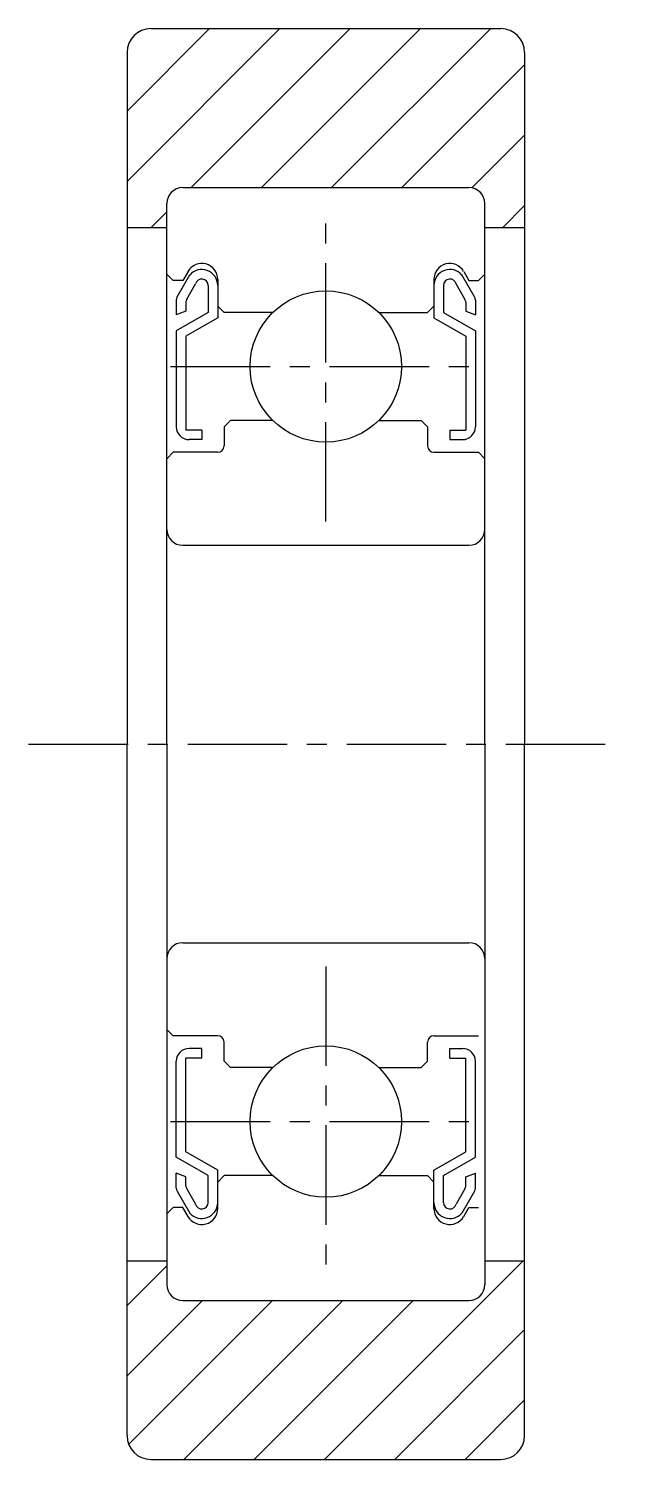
# Model space of a CAD drawing. Extents: x 10.1 to 44, y 10 to 37.5.
# Drawn here: x 36.56 to 44.04, y 19.47 to 37.47 of the extents above; entities outside this region: 2.
import ezdxf

# ---------------------------------------------------------------- set-up
doc = ezdxf.new("R2010")
doc.units = 0
doc.linetypes.add('CENTER', pattern=[2, 1.25, -0.25, 0.25, -0.25])
doc.layers.get('0').update_dxf_attribs({"linetype": 'CONTINUOUS'})
doc.layers.add('CENTER', color=1, linetype='CENTER')

# ---------------------------------------------------------------- blocks, each defined once
blk = doc.blocks.new('*X0')
at = {"color": 0, "linetype": 'CONTINUOUS'}
for p, q in [((97.802, -14.451), (99.724, -12.53)), ((97.802, -13.567), (98.84, -12.53)), ((98.607, -14.53), (100.607, -12.53)), ((99.491, -14.53), (101.491, -12.53)), ((100.375, -14.53), (102.375, -12.53)), ((101.259, -14.53), (102.802, -12.986)), ((102.14, -14.533), (102.802, -13.87)), ((102.527, -15.03), (102.802, -14.754)), ((98.107, -15.03), (98.302, -14.835))]:
    blk.add_line(p, q, dxfattribs=at)
blk = doc.blocks.new('*X1')
at = {"color": 0, "linetype": 'CONTINUOUS'}
for p, q in [((100.285, -30.53), (102.785, -28.03)), ((97.802, -28.593), (98.302, -28.093)), ((97.802, -29.477), (98.75, -28.53)), ((97.823, -30.34), (99.633, -28.53)), ((98.517, -30.53), (100.517, -28.53)), ((99.401, -30.53), (101.401, -28.53)), ((101.169, -30.53), (102.802, -28.896)), ((102.053, -30.53), (102.802, -29.78))]:
    blk.add_line(p, q, dxfattribs=at)

msp = doc.modelspace()

# ---------------------------------------------------------------- linework, layer by layer
at = {"color": 7, "linetype": 'CONTINUOUS'}
for p, q in [((38.102, 37.47), (42.502, 37.47)), ((39.452, 37.47), (39.452, 37.47)), ((39.802, 37.47), (39.803, 37.47)), ((37.802, 37.17), (37.802, 28.47)), ((42.802, 37.17), (42.802, 28.47)), ((38.502, 35.47), (42.102, 35.47)), ((38.302, 28.47), (38.302, 35.27)), ((42.302, 28.47), (42.302, 35.27)), ((37.802, 34.97), (38.302, 34.97)), ((42.302, 34.97), (42.802, 34.97)), ((38.382, 34.3), (38.302, 34.38)), ((38.569, 34.416), (38.502, 34.3)), ((42.036, 34.416), (42.102, 34.3)), ((42.222, 34.3), (42.302, 34.38)), ((38.502, 34.3), (38.382, 34.3)), ((38.433, 34.098), (38.591, 34.371)), ((38.553, 34.065), (38.664, 34.258)), ((38.822, 34.24), (38.822, 33.9)), ((38.942, 34.316), (38.942, 33.98)), ((38.942, 34.24), (38.942, 33.831)), ((41.662, 34.316), (41.662, 33.98)), ((41.662, 34.24), (41.662, 33.831)), ((41.782, 34.24), (41.782, 33.9)), ((42.052, 34.065), (41.94, 34.258)), ((42.172, 34.098), (42.014, 34.371)), ((42.102, 34.3), (42.222, 34.3)), ((38.422, 34.058), (38.422, 33.871)), ((38.542, 34.025), (38.542, 33.915)), ((42.062, 34.025), (42.062, 33.915)), ((42.182, 34.058), (42.182, 33.871)), ((38.542, 33.915), (38.422, 33.871)), ((38.822, 33.9), (38.422, 33.669)), ((39.022, 33.9), (38.942, 33.98)), ((39.636, 33.9), (39.022, 33.9)), ((40.969, 33.9), (41.582, 33.9)), ((41.582, 33.9), (41.662, 33.98)), ((41.782, 33.9), (42.182, 33.669)), ((42.062, 33.915), (42.182, 33.871)), ((38.422, 33.669), (38.422, 32.46)), ((38.942, 33.831), (38.542, 33.6)), ((41.662, 33.831), (42.062, 33.6)), ((42.182, 33.669), (42.182, 32.46)), ((38.542, 33.6), (38.542, 32.42)), ((42.062, 33.6), (42.062, 32.42)), ((38.742, 32.42), (38.542, 32.42)), ((38.742, 32.42), (38.742, 32.3)), ((39.102, 32.54), (39.022, 32.46)), ((39.022, 32.46), (39.022, 32.22)), ((39.636, 32.54), (39.102, 32.54)), ((40.969, 32.54), (41.502, 32.54)), ((41.502, 32.54), (41.582, 32.46)), ((41.582, 32.46), (41.582, 32.22)), ((41.862, 32.42), (42.062, 32.42)), ((41.862, 32.42), (41.862, 32.3)), ((38.742, 32.3), (38.582, 32.3)), ((41.862, 32.3), (42.022, 32.3)), ((38.382, 32.14), (38.302, 32.06)), ((38.942, 32.14), (38.382, 32.14)), ((41.662, 32.14), (42.222, 32.14)), ((42.222, 32.14), (42.302, 32.06)), ((38.502, 30.97), (42.102, 30.97)), ((37.802, 19.77), (37.802, 28.47)), ((38.302, 28.47), (38.302, 21.67)), ((42.302, 28.47), (42.302, 21.67)), ((42.802, 19.77), (42.802, 28.47)), ((38.502, 25.97), (42.102, 25.97)), ((38.382, 24.8), (38.302, 24.88)), ((38.942, 24.8), (38.382, 24.8)), ((39.022, 24.48), (39.022, 24.72)), ((41.582, 24.48), (41.582, 24.72)), ((41.662, 24.8), (42.222, 24.8)), ((38.422, 23.271), (38.422, 24.48)), ((38.742, 24.52), (38.542, 24.52)), ((38.542, 23.341), (38.542, 24.52)), ((38.742, 24.64), (38.582, 24.64)), ((38.742, 24.52), (38.742, 24.64)), ((39.102, 24.4), (39.022, 24.48)), ((41.502, 24.4), (41.582, 24.48)), ((41.862, 24.52), (41.862, 24.64)), ((41.862, 24.64), (42.022, 24.64)), ((41.862, 24.52), (42.062, 24.52)), ((42.062, 23.341), (42.062, 24.52)), ((42.182, 23.271), (42.182, 24.48)), ((39.636, 24.4), (39.102, 24.4)), ((40.969, 24.4), (41.502, 24.4)), ((38.822, 23.04), (38.422, 23.271)), ((38.942, 23.11), (38.542, 23.341)), ((41.662, 23.11), (42.062, 23.341)), ((41.782, 23.04), (42.182, 23.271)), ((38.542, 23.026), (38.422, 23.07)), ((38.422, 22.883), (38.422, 23.07)), ((38.822, 22.7), (38.822, 23.04)), ((38.942, 22.7), (38.942, 23.11)), ((39.022, 23.04), (38.942, 22.96)), ((39.636, 23.04), (39.022, 23.04)), ((40.969, 23.04), (41.582, 23.04)), ((41.582, 23.04), (41.662, 22.96)), ((41.662, 22.7), (41.662, 23.11)), ((41.782, 22.7), (41.782, 23.04)), ((42.062, 23.026), (42.182, 23.07)), ((42.182, 22.883), (42.182, 23.07)), ((38.542, 22.915), (38.542, 23.026)), ((38.553, 22.875), (38.664, 22.683)), ((38.942, 22.625), (38.942, 22.96)), ((41.662, 22.625), (41.662, 22.96)), ((42.052, 22.875), (41.94, 22.683)), ((42.062, 22.915), (42.062, 23.026)), ((38.433, 22.843), (38.591, 22.57)), ((42.172, 22.843), (42.014, 22.57)), ((38.382, 22.64), (38.302, 22.56)), ((38.502, 22.64), (38.382, 22.64)), ((38.569, 22.525), (38.502, 22.64)), ((42.036, 22.525), (42.102, 22.64)), ((42.102, 22.64), (42.222, 22.64)), ((37.802, 21.97), (38.302, 21.97)), ((42.302, 21.97), (42.802, 21.97)), ((38.502, 21.47), (42.102, 21.47)), ((38.102, 19.47), (42.502, 19.47))]:
    msp.add_line(p, q, dxfattribs=at)
for centre in [(40.302, 33.22), (40.302, 23.72)]:
    msp.add_circle(centre, 0.952, dxfattribs=at)
for centre, radius, start, end in [((38.102, 37.17), 0.3, 90, 180), ((42.502, 37.17), 0.3, 360, 90), ((38.502, 35.27), 0.2, 90, 180), ((42.102, 35.27), 0.2, 0, 90), ((38.742, 34.316), 0.2, 359.9996, 150.0002), ((38.742, 34.24), 0.2, 0, 139.1944), ((41.862, 34.316), 0.2, 29.9998, 180.0004), ((41.862, 34.24), 0.2, 40.8056, 180), ((38.742, 34.24), 0.08, 0, 167.1249), ((41.862, 34.24), 0.08, 12.8751, 180), ((38.502, 34.058), 0.08, 150.0003, 180.0006), ((38.622, 34.025), 0.08, 150.0003, 180.0006), ((41.982, 34.025), 0.08, 359.9994, 29.9997), ((42.102, 34.058), 0.08, 359.9994, 29.9997), ((38.582, 32.46), 0.16, 180.0003, 270.0003), ((42.022, 32.46), 0.16, 269.9997, 359.9997), ((38.942, 32.22), 0.08, 270.0006, 0), ((41.662, 32.22), 0.08, 180, 269.9994), ((38.502, 31.17), 0.2, 180, 270), ((42.102, 31.17), 0.2, 270, 0), ((38.502, 25.77), 0.2, 90, 180), ((42.102, 25.77), 0.2, 0, 90), ((38.942, 24.72), 0.08, 0, 89.9994), ((41.662, 24.72), 0.08, 90.0006, 180), ((38.582, 24.48), 0.16, 89.9997, 179.9997), ((42.022, 24.48), 0.16, 0.0003, 90.0003), ((38.502, 22.883), 0.08, 179.9994, 209.9997), ((38.622, 22.915), 0.08, 179.9994, 209.9997), ((41.982, 22.915), 0.08, 330.0003, 0.0006), ((42.102, 22.883), 0.08, 330.0003, 0.0006), ((38.742, 22.7), 0.2, 220.8056, 0), ((38.742, 22.7), 0.08, 192.8751, 0), ((41.862, 22.7), 0.2, 180, 319.1944), ((41.862, 22.7), 0.08, 180, 347.1249), ((38.742, 22.625), 0.2, 209.9998, 0.0004), ((41.862, 22.625), 0.2, 179.9996, 330.0002), ((38.502, 21.67), 0.2, 180, 270), ((42.102, 21.67), 0.2, 270, 0), ((38.102, 19.77), 0.3, 180, 270), ((42.502, 19.77), 0.3, 270, 0)]:
    msp.add_arc(centre, radius, start, end, dxfattribs=at)
at = {"layer": 'CENTER', "color": 1, "linetype": 'CENTER'}
for p, q in [((40.302, 31.268), (40.302, 35.173)), ((38.35, 33.22), (42.255, 33.22)), ((36.565, 28.47), (44.044, 28.47)), ((40.302, 25.673), (40.302, 21.768)), ((38.35, 23.72), (42.255, 23.72))]:
    msp.add_line(p, q, dxfattribs=at)

# ---------------------------------------------------------------- block references
at = {"color": 3, "linetype": 'CONTINUOUS'}
for name in ['*X0', '*X1']:
    msp.add_blockref(name, (-60, 50), dxfattribs=at)

# ---------------------------------------------------------------- texts
at = {"color": 7, "linetype": 'CONTINUOUS'}
for s, p in [('EB 18', (10, 15)), ('EB18', (10, 10))]:
    msp.add_text(s, height=1, dxfattribs=at).set_placement(p)

doc.saveas('drawing.dxf')
